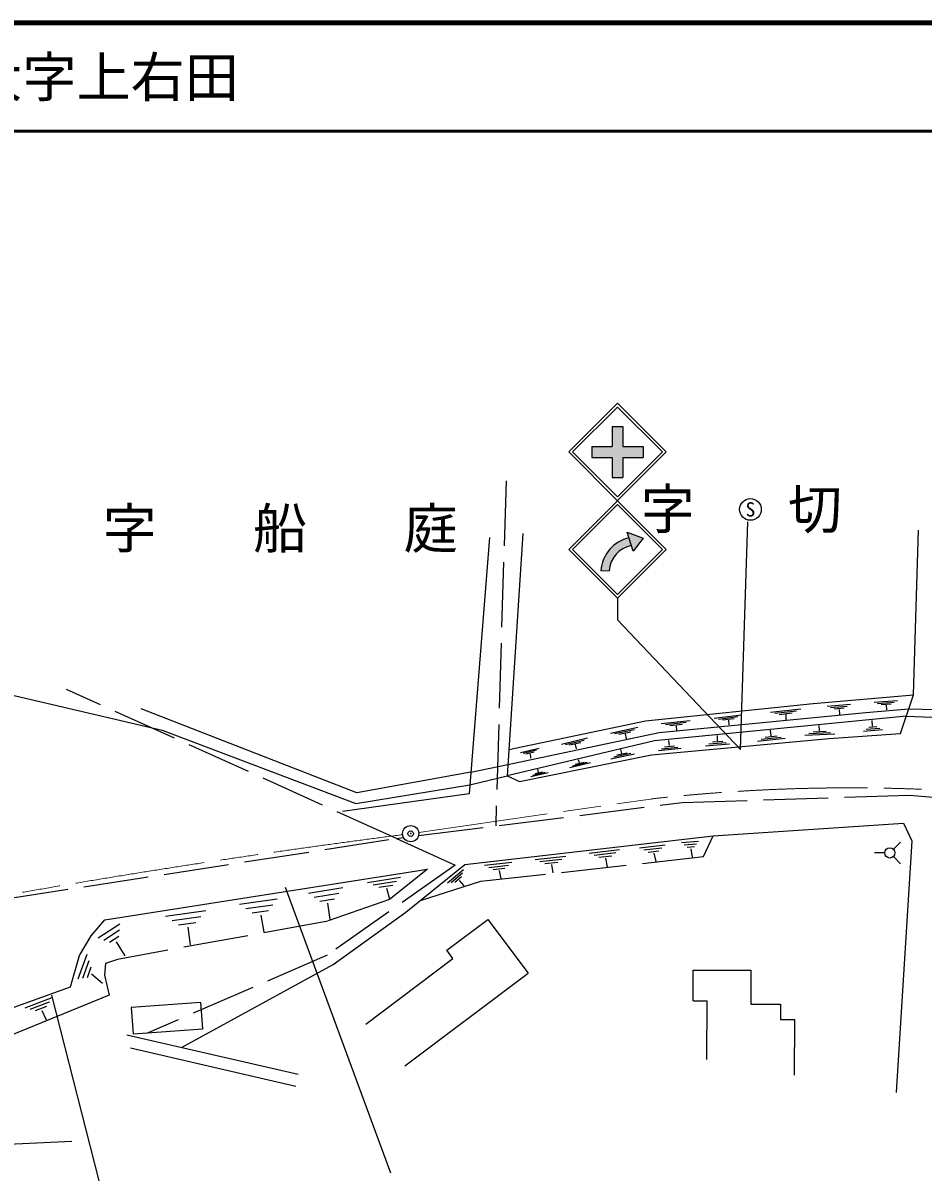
# Model space of a CAD drawing. Units: millimetres, scale not verified. Extents: x 40000 to 680000, y 20000 to 380000.
# Drawn here: x 425082 to 508210, y 273934 to 380000 of the extents above; entities that cross this region are included whole.
import ezdxf
from ezdxf.enums import TextEntityAlignment as Align

# ---------------------------------------------------------------- set-up
doc = ezdxf.new("R2010")
doc.units = ezdxf.units.MM
doc.header["$LTSCALE"] = 1000
doc.header["$PDMODE"] = 32
doc.header["$PDSIZE"] = 500
doc.linetypes.add('CHAIN', pattern=[18.5, 12, -1.5, 3.5, -1.5])
doc.linetypes.add('DASHED', pattern=[7.5, 6, -1.5])
for name, color, linetype, lineweight in [('M-BGD', 7, 'Continuous', 25), ('M-BGD-EXST', 7, 'Continuous', 25), ('M-BMK', 2, 'CHAIN', 13), ('M-BMK-SRVR', 3, 'Continuous', 25), ('M-STR-STRC', 7, 'Continuous', 25), ('M-TTL', 2, 'Continuous', 140), ('M-TTL-LINE', 7, 'Continuous', 50)]:
    doc.layers.add(name, color=color, linetype=linetype, lineweight=lineweight)
for name, color, linetype in [('M-BMK-HTXT', 7, 'Continuous'), ('M-OTRS', 6, 'Continuous'), ('M-TTL-TXT', 7, 'Continuous')]:
    doc.layers.add(name, color=color, linetype=linetype)
doc.styles.add('ＭＳ ゴシック', font='')
doc.styles.get('ＭＳ ゴシック').set_extended_font_data('MS Gothic')

msp = doc.modelspace()

# ---------------------------------------------------------------- hatches: boundary and pattern name
at = {"layer": 'M-STR-STRC'}
for points in [[(477627, 340898), (479487, 340898), (479488, 342758), (480488, 342757), (480487, 340898), (482347, 340898), (482347, 339898), (480487, 339898), (480487, 338037), (479487, 338038), (479487, 339898), (477627, 339898)], [(481059, 332476), (481286, 331766, 0.33505), (479210, 329443), (478467, 329444, -0.33299)], [(480893, 332995), (482363, 332431), (481452, 331247)], [(480893, 332995), (482363, 332431), (481452, 331247)], [(481059, 332476), (480893, 332995), (482363, 332431), (481452, 331247), (481286, 331766)]]:
    msp.add_hatch(color=256, dxfattribs=at).paths.add_polyline_path(points)

# ---------------------------------------------------------------- linework, layer by layer
at = {"layer": 'M-BGD', "linetype": 'DASHED'}
for p, q in [((469699, 337735), (468740, 305880)), ((506901, 316685), (511959, 316563)), ((506673, 316026), (512293, 315807)), ((466451, 310832), (469868, 311551)), ((466359, 309683), (469800, 310496)), ((459572, 304725), (460233, 304809))]:
    msp.add_line(p, q, dxfattribs=at)
at = {"layer": 'M-BGD'}
for p, q in [((503694, 317300), (505849, 317461)), ((504013, 317192), (505553, 317307)), ((504333, 317084), (505257, 317153)), ((488932, 315839), (491446, 316145)), ((494109, 316375), (496914, 316681)), ((494516, 316278), (496519, 316496)), ((494923, 316181), (496125, 316312)), ((495529, 316152), (495551, 315683)), ((499348, 316921), (501514, 317124)), ((499670, 316806), (501218, 316951)), ((499993, 316691), (500921, 316778)), ((500465, 316638), (500508, 316158)), ((504803, 317032), (504842, 316596)), ((484025, 315332), (486705, 315628)), ((484422, 315242), (486337, 315454)), ((484819, 315153), (485968, 315280)), ((485403, 315128), (485452, 314689)), ((489307, 315751), (491102, 315970)), ((489681, 315663), (490759, 315794)), ((490231, 315640), (490282, 315201)), ((498646, 314671), (498607, 315139)), ((503946, 315019), (503190, 314963)), ((503558, 315096), (503511, 315621)), ((474829, 313437), (477229, 313998)), ((479333, 314456), (481883, 314991)), ((479728, 314400), (481549, 314782)), ((480123, 314345), (481216, 314574)), ((480689, 314371), (480791, 313932)), ((489230, 313736), (489224, 314223)), ((495109, 314052), (493266, 313852)), ((494729, 314163), (493624, 314044)), ((494169, 314205), (494131, 314711)), ((500071, 314362), (497285, 314231)), ((499661, 314484), (497671, 314390)), ((499251, 314606), (498057, 314549)), ((504478, 314742), (502714, 314611)), ((504212, 314881), (502952, 314787)), ((471020, 312668), (472765, 313073)), ((475196, 313396), (476910, 313796)), ((475564, 313354), (476592, 313595)), ((476094, 313394), (476176, 312989)), ((480391, 312576), (480291, 312939)), ((485884, 313019), (483771, 312807)), ((485567, 313132), (484058, 312980)), ((485250, 313245), (484344, 313154)), ((484787, 313295), (484737, 313772)), ((490341, 313438), (488128, 313255)), ((490023, 313558), (488442, 313427)), ((489705, 313678), (488757, 313599)), ((495489, 313940), (492909, 313661)), ((471278, 312603), (472525, 312893)), ((471536, 312539), (472284, 312713)), ((471916, 312544), (471946, 312136)), ((476484, 311703), (476403, 311995)), ((481564, 312518), (479378, 312054)), ((481221, 312560), (479660, 312229)), ((480879, 312603), (479942, 312404)), ((473574, 310783), (471973, 310401)), ((473321, 310814), (472177, 310542)), ((473068, 310846), (472382, 310682)), ((472708, 310821), (472627, 311108)), ((477500, 311701), (475597, 311237)), ((477204, 311722), (475845, 311391)), ((476908, 311744), (476092, 311545)), ((485905, 304340), (487482, 304484)), ((477383, 303364), (480188, 303708)), ((477824, 303175), (479828, 303421)), ((482025, 303856), (484382, 304136)), ((482418, 303662), (484101, 303862)), ((482810, 303468), (483821, 303588)), ((483353, 303372), (483540, 302592)), ((486161, 304124), (487288, 304227)), ((486417, 303908), (487093, 303969)), ((486776, 303781), (486879, 302992)), ((467698, 302251), (470231, 302535)), ((472389, 302776), (475234, 303096)), ((472828, 302592), (474860, 302820)), ((473266, 302408), (474486, 302545)), ((473897, 302323), (474005, 301557)), ((478266, 302985), (479468, 303133)), ((478894, 302900), (479030, 302106)), ((464296, 300639), (465756, 301864)), ((464632, 300665), (465676, 301540)), ((468101, 302058), (469911, 302261)), ((468505, 301865), (469590, 301986)), ((469075, 301770), (469214, 300991)), ((451463, 299688), (454630, 300205)), ((456904, 300658), (459936, 301152)), ((457422, 300436), (459589, 300789)), ((457941, 300215), (459241, 300426)), ((464969, 300691), (465595, 301216)), ((465368, 300854), (465795, 300356)), ((445094, 298653), (448566, 299151)), ((451978, 299313), (454240, 299682)), ((452493, 298938), (453850, 299159)), ((458648, 300125), (458933, 299151)), ((438255, 297555), (441984, 298072)), ((445675, 298251), (448155, 298607)), ((446256, 297849), (447744, 298063)), ((453213, 298749), (453420, 297252)), ((438857, 297146), (441521, 297516)), ((447057, 297641), (447340, 296065)), ((464222, 294399), (468024, 297254)), ((468024, 297254), (471755, 292285)), ((432014, 295546), (434029, 296851)), ((432547, 295350), (433986, 296282)), ((439459, 296738), (441057, 296959)), ((440304, 296527), (440535, 294918)), ((433081, 295153), (433944, 295712)), ((433676, 295178), (434495, 293902)), ((430178, 291766), (431011, 294059)), ((464798, 293632), (464222, 294399)), ((430605, 291834), (431200, 293472)), ((431031, 291901), (431388, 292884)), ((456747, 287587), (464798, 293632)), ((431414, 292220), (432439, 291354)), ((460364, 283732), (471755, 292285)), ((486966, 289750), (486979, 292581)), ((486979, 292581), (492319, 292556)), ((492319, 292556), (492304, 289442)), ((425287, 289093), (427782, 290033)), ((425756, 288963), (427538, 289634)), ((441511, 289589), (435088, 289125)), ((441687, 287155), (441511, 289589)), ((486966, 289750), (488282, 289744)), ((488257, 284328), (488282, 289744)), ((426225, 288833), (427294, 289236)), ((426835, 288858), (427210, 287977)), ((435088, 289125), (435263, 286692)), ((492304, 289442), (495061, 289429)), ((495061, 289429), (495055, 288020)), ((495055, 288020), (496367, 288014)), ((496343, 282885), (496367, 288014)), ((434662, 286587), (450507, 282981)), ((435263, 286692), (441687, 287155)), ((435000, 285409), (450286, 281859))]:
    msp.add_line(p, q, dxfattribs=at)
for points in [[(471249, 332866), (469800, 310496), (470947, 309971), (483117, 312440), (499544, 313957), (506120, 314420), (507344, 317974), (507791, 333170)], [(468181, 332517), (466293, 308856), (454588, 307199)], [(399258, 322095), (420956, 318699), (437939, 314736), (455816, 307947), (466359, 309683)], [(469958, 312934), (482568, 315585), (498071, 317174), (507344, 317974)], [(466451, 310832), (455926, 308939), (436011, 316692)], [(469868, 311551), (483827, 314501), (502932, 316347), (506901, 316685)], [(506673, 316026), (483395, 313750), (469800, 310496)], [(439719, 285436), (453730, 293095), (460432, 297912), (465883, 302333), (488840, 304972), (506395, 306138), (507185, 304513), (505716, 281280)], [(400039, 276757), (400082, 277946), (400361, 278389), (419616, 287489), (429486, 291022), (430302, 293934), (431374, 295738), (432653, 297212), (462430, 301894)], [(433811, 293563), (432718, 293190), (432613, 292117), (433033, 290273), (411389, 281419), (410247, 278719), (403243, 277994), (400030, 276753)], [(411631, 243519), (401922, 265805), (402733, 274405), (404092, 275575), (429589, 276782)]]:
    msp.add_lwpolyline(points, dxfattribs=at)
at = {"layer": 'M-BGD', "linetype": 'DASHED'}
for points in [[(265087, 274185), (267049, 274442), (290407, 277446), (315456, 280213), (360972, 285845), (389141, 292070), (423306, 299123), (459572, 304725), (429109, 318482)], [(461617, 304983), (485968, 308048), (506961, 308716), (516937, 307845), (533170, 305265), (546793, 301479), (557538, 297884)], [(459572, 304725), (465000, 302274), (453182, 293946), (436482, 286728)], [(461789, 299012), (467377, 300767), (487935, 303049), (488840, 304972)], [(462430, 301894), (458930, 299082), (453224, 297093), (433811, 293563)]]:
    msp.add_lwpolyline(points, dxfattribs=at)
at = {"layer": 'M-BGD-EXST'}
for p, q in [((491350, 312921), (492042, 333942)), ((504666, 303390), (503723, 303390)), ((505471, 303724), (506138, 304390)), ((505471, 303057), (506138, 302390))]:
    msp.add_line(p, q, dxfattribs=at)
for centre, radius in [((492268, 335100), 1000), ((505138, 303390), 471)]:
    msp.add_circle(centre, radius, dxfattribs=at)
at = {"layer": 'M-BMK'}
msp.add_line((461633, 305277), (483026, 308364), dxfattribs=at)
for centre, radius, start, end in [((501479, 144036), 165361, 70.21333, 96.40702), ((560538, -475406), 786910, 97.32957, 103.4909)]:
    msp.add_arc(centre, radius, start, end, dxfattribs=at)
at = {"layer": 'M-BMK-SRVR'}
msp.add_circle((460891, 305170), 750, dxfattribs=at)
at = {"layer": 'M-OTRS'}
msp.add_point((460891, 305170), dxfattribs=at)
at = {"layer": 'M-STR-STRC'}
for p, q in [((475486, 340398), (479986, 344898)), ((484487, 340398), (479986, 344898)), ((475840, 340398), (479986, 344544)), ((484133, 340398), (479986, 344544)), ((479488, 342758), (479487, 340898)), ((479488, 342758), (480488, 342757)), ((480488, 342757), (480487, 340898)), ((477627, 340898), (477627, 339898)), ((477627, 340898), (479487, 340898)), ((480487, 340898), (482347, 340898)), ((482347, 340898), (482347, 339898)), ((475486, 340398), (479986, 335897)), ((475487, 331398), (484487, 340398)), ((475840, 340398), (479986, 336251)), ((477627, 339898), (479487, 339898)), ((479487, 339898), (479487, 338038)), ((479986, 336251), (484133, 340398)), ((480487, 339898), (482347, 339898)), ((480487, 339898), (480487, 338037)), ((479487, 338038), (480487, 338037)), ((475840, 331398), (479987, 335544)), ((484487, 331397), (479987, 335898)), ((484133, 331397), (479987, 335544)), ((481452, 331247), (480893, 332995)), ((480893, 332995), (482363, 332431)), ((482363, 332431), (481452, 331247)), ((475487, 331398), (479987, 326897)), ((475840, 331398), (479987, 327250)), ((479987, 327250), (484133, 331397)), ((479987, 326897), (484487, 331397)), ((478467, 329444), (479210, 329443)), ((479987, 326897), (479987, 324897)), ((491350, 312921), (479987, 324897)), ((449310, 300234), (459016, 273874)), ((427728, 290250), (435671, 259094))]:
    msp.add_line(p, q, dxfattribs=at)
for radius, start, end in [(3327, 102.62812, 176.29677), (2586, 101.16557, 175.26003)]:
    msp.add_arc((481787, 329229), radius, start, end, dxfattribs=at)
at = {"layer": 'M-TTL'}
msp.add_line((680000, 380000), (40000, 380000), dxfattribs=at)
at = {"layer": 'M-TTL-LINE'}
msp.add_line((40000, 370000), (680000, 370000), dxfattribs=at)

# ---------------------------------------------------------------- texts
at = {"layer": 'M-BGD-EXST', "style": 'ＭＳ ゴシック'}
msp.add_text('S', height=1320, dxfattribs=at).set_placement((492268, 335100), align=Align.MIDDLE_CENTER)
at = {"layer": 'M-BMK-HTXT', "char_height": 3666, "attachment_point": 7, "style": 'ＭＳ ゴシック'}
for s, insert in [('\\T2.72;字切メ', (482133, 332875)), ('\\T2.78;字船庭', (432430, 331092))]:
    msp.add_mtext(s, dxfattribs=dict(at, insert=insert))
at = {"layer": 'M-TTL-TXT', "style": 'ＭＳ ゴシック'}
msp.add_text('防府市大字上右田', height=3666, dxfattribs=at).set_placement((405024, 375000), align=Align.MIDDLE_LEFT)

doc.saveas('drawing.dxf')
